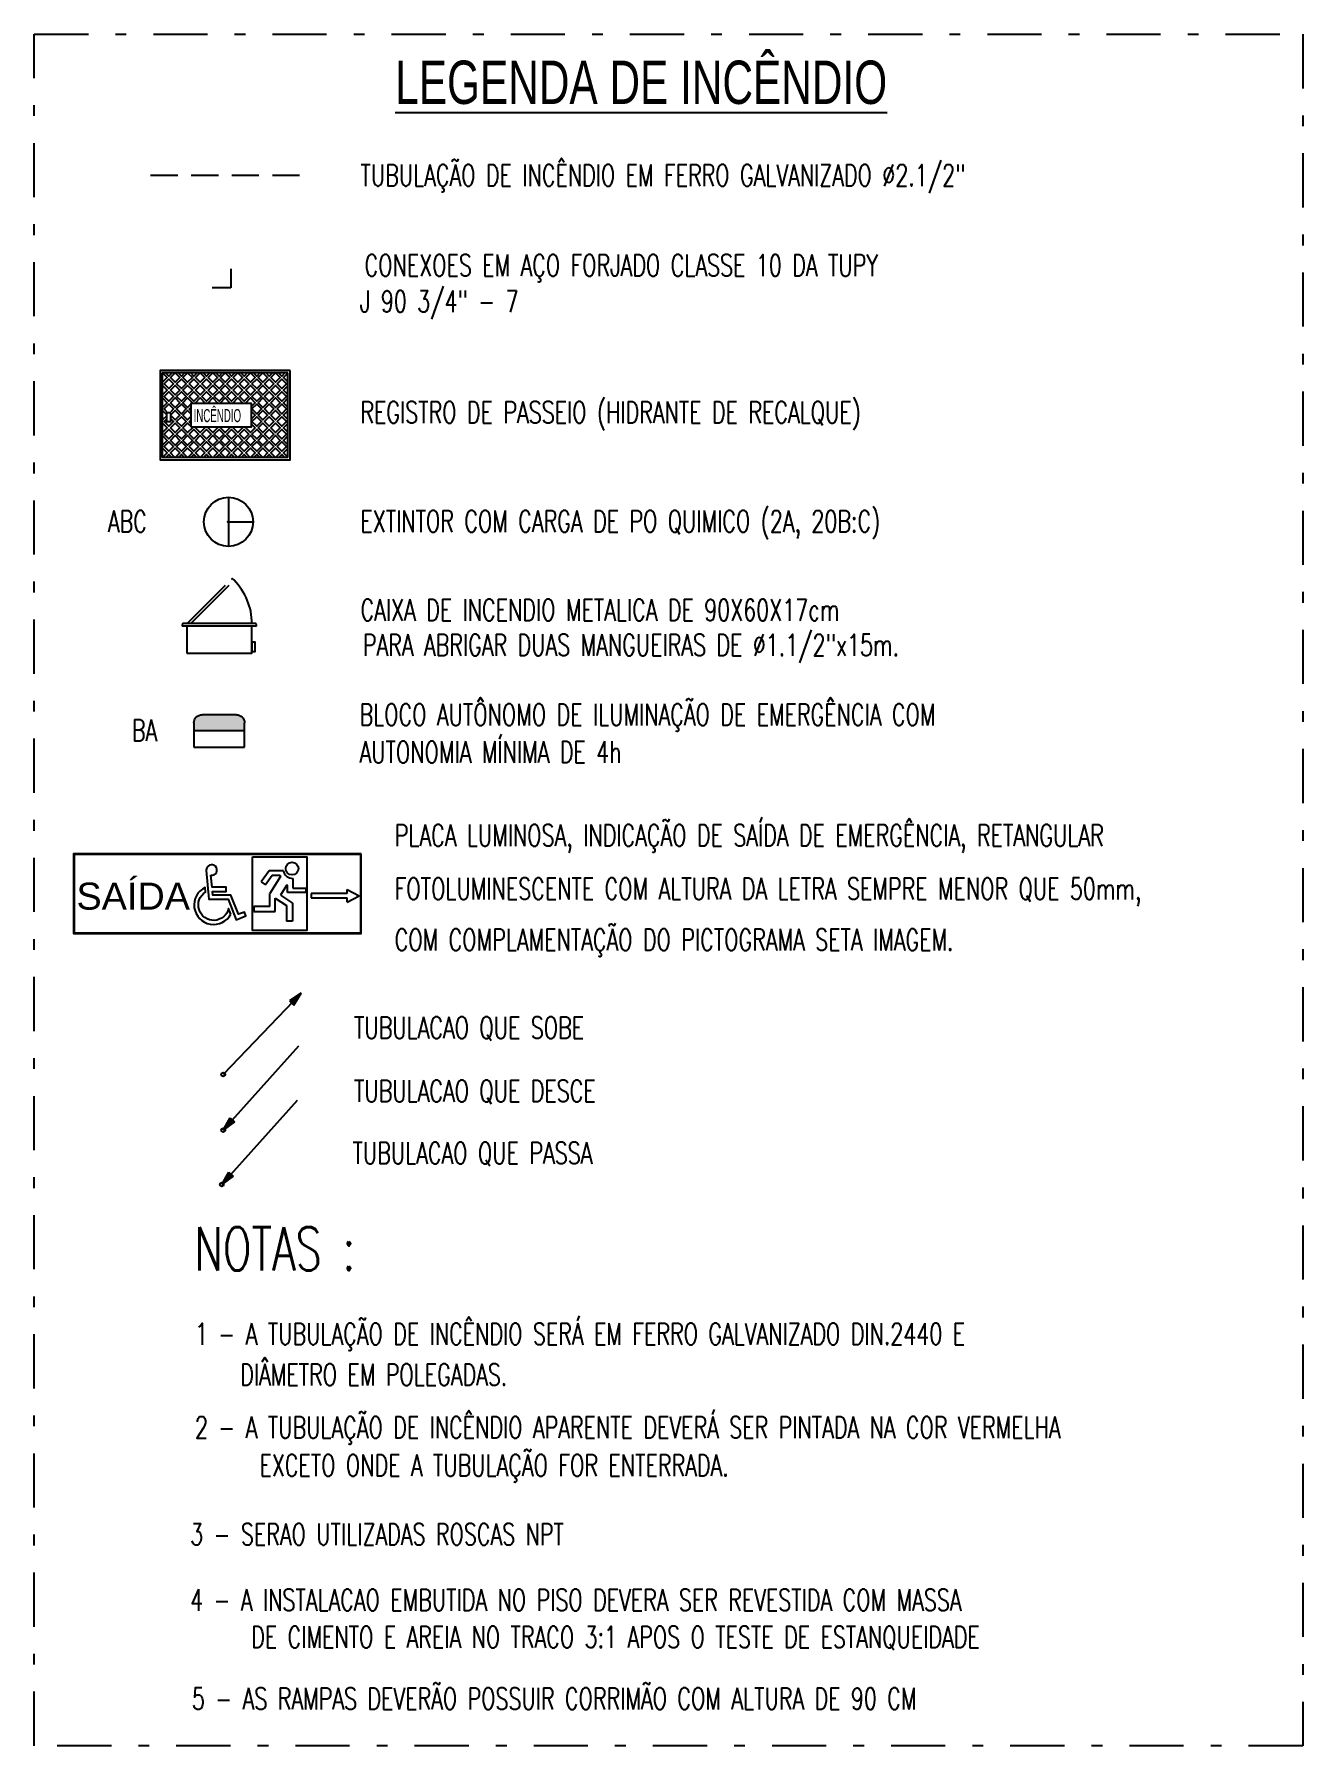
# Model space of a CAD drawing. Header units: millimetres. Extents: x 999 to 1260, y -38 to 225.
# Drawn here: x 1248.14 to 1259.86, y 71.31 to 87.11 of the extents above; entities that cross this region are included whole.
import ezdxf
from ezdxf.enums import TextEntityAlignment as Align

# ---------------------------------------------------------------- set-up
doc = ezdxf.new("R2010")
doc.units = ezdxf.units.MM
for name, pattern in [('DASHDOT', [1, 0.5, -0.25, 0, -0.25]), ('HIDDEN', [0.375, 0.25, -0.125]), ('HIDDENX2', [0.75, 0.5, -0.25])]:
    doc.linetypes.add(name, pattern=pattern)
for name, color, linetype in [('I-CONEXAO', 1, 'Continuous'), ('I-INCENDIO', 2, 'Continuous'), ('I-NORMO_INST', 4, 'Continuous')]:
    doc.layers.add(name, color=color, linetype=linetype)
doc.styles.add('25', font='ROMANS.SHX', dxfattribs={"width": 0.7, "height": 0.05})
doc.styles.add('ARIAL', font='arial.ttf')
doc.styles.add('R80', font='SIMPLEX.shx', dxfattribs={"height": 0.1})
doc.styles.add('ROMANS', font='romans', dxfattribs={"oblique": 15})
doc.styles.add('SASB', font='ARIALN.TTF')
doc.styles.add('STYLE2', font='arial.ttf')
doc.linetypes.add('GAS_LINE', pattern='A,12.7,-5.08,["GAS",Standard,S=2.54,R=0,X=-2.54,Y=-1.27],-6.35', length=24.13)

# ---------------------------------------------------------------- blocks, each defined once
blk = doc.blocks.new('TITULO2')
at = {"style": 'SASB', "width": 0.7}
blk.add_attdef('LNOME', (-0.0001, 0.0006), '', height=0.009, dxfattribs=at)
blk = doc.blocks.new('HID. PASSEIO')
at = {"color": 8}
for p, q in [((0.3086, 0.1961), (-0.2709, 0.1961)), ((-0.2709, 0.1961), (-0.2709, -0.1948)), ((0.3086, -0.1948), (0.3086, 0.1961)), ((0.3086, -0.1948), (-0.2709, -0.1948))]:
    blk.add_line(p, q, dxfattribs=at)
blk.add_lwpolyline([(0.3189, 0.2063), (-0.2811, 0.2063), (-0.2811, -0.2051), (0.3189, -0.2051)], close=True)
for points in [[(-0.2698, 0.1956), (-0.2697, 0.1957), (-0.2479, 0.174), (-0.2697, 0.1523), (-0.2698, 0.1524)], [(-0.2259, 0.1961), (-0.2407, 0.1812), (-0.2555, 0.1961)], [(-0.168, 0.1961), (-0.1828, 0.1812), (-0.1976, 0.1961)], [(-0.11, 0.1961), (-0.1248, 0.1812), (-0.1396, 0.1961)], [(-0.0521, 0.1961), (-0.0669, 0.1812), (-0.0817, 0.1961)], [(0.0059, 0.1961), (-0.009, 0.1812), (-0.0238, 0.1961)], [(0.0638, 0.1961), (0.049, 0.1812), (0.0342, 0.1961)], [(0.1217, 0.1961), (0.1069, 0.1812), (0.0921, 0.1961)], [(0.1797, 0.1961), (0.1649, 0.1812), (0.15, 0.1961)], [(0.2376, 0.1961), (0.2228, 0.1812), (0.208, 0.1961)], [(0.2955, 0.1961), (0.2807, 0.1812), (0.2659, 0.1961)], [(0.3097, 0.1523), (0.288, 0.174), (0.3097, 0.1957)], [(-0.2698, 0.1376), (-0.2697, 0.1378), (-0.2479, 0.1161), (-0.2697, 0.0943), (-0.2698, 0.0945)], [(-0.2698, 0.0797), (-0.2697, 0.0799), (-0.2479, 0.0581), (-0.2697, 0.0364), (-0.2698, 0.0366)], [(-0.1369, 0.0533), (-0.1538, 0.0364), (-0.1755, 0.0581), (-0.1538, 0.0799), (-0.1321, 0.0581), (-0.1348, 0.0554)], [(-0.1176, 0.0581), (-0.0959, 0.0799), (-0.0741, 0.0581), (-0.0769, 0.0554)], [(-0.0596, 0.0581), (-0.0379, 0.0799), (-0.0162, 0.0581), (-0.0189, 0.0554)], [(-0.0017, 0.0581), (0.02, 0.0799), (0.0417, 0.0581), (0.039, 0.0554)], [(0.0562, 0.0581), (0.078, 0.0799), (0.0997, 0.0581), (0.0969, 0.0554)], [(0.1142, 0.0581), (0.1359, 0.0799), (0.1576, 0.0581), (0.1407, 0.0412)], [(0.3097, 0.0943), (0.288, 0.1161), (0.3097, 0.1378)], [(0.3097, 0.0364), (0.288, 0.0581), (0.3097, 0.0799)], [(-0.2698, 0.0218), (-0.2697, 0.0219), (-0.2506, 0.0028)], [(-0.2624, 0.0292), (-0.2407, 0.0509), (-0.219, 0.0292), (-0.2321, 0.016)], [(-0.2493, 0.016), (-0.2624, 0.0292)], [(-0.2301, 0.0035), (-0.2117, 0.0219), (-0.19, 0.0002), (-0.2117, -0.0215), (-0.2301, -0.0032)], [(-0.1755, 0.0002), (-0.1538, 0.0219), (-0.1369, 0.005)], [(-0.1369, -0.0046), (-0.1538, -0.0215), (-0.1755, 0.0002)], [(-0.1466, 0.0279), (-0.1369, 0.0376)], [(-0.1369, 0.0183), (-0.1466, 0.0279)], [(-0.1149, 0.0554), (-0.1176, 0.0581)], [(-0.0569, 0.0554), (-0.0596, 0.0581)], [(0.001, 0.0554), (-0.0017, 0.0581)], [(0.059, 0.0554), (0.0562, 0.0581)], [(0.1169, 0.0554), (0.1142, 0.0581)], [(0.1407, 0.0171), (0.1576, 0.0002), (0.1407, -0.0167)], [(0.3097, -0.0215), (0.288, 0.0002), (0.3097, 0.0219)], [(-0.2506, -0.0025), (-0.2697, -0.0215), (-0.2698, -0.0214)], [(-0.2698, -0.0362), (-0.2697, -0.036), (-0.2479, -0.0577), (-0.2697, -0.0795), (-0.2698, -0.0793)], [(-0.2624, -0.0288), (-0.2506, -0.0169)], [(-0.2301, -0.0176), (-0.219, -0.0288), (-0.2407, -0.0505), (-0.2624, -0.0288)], [(-0.1755, -0.0577), (-0.1538, -0.036), (-0.1321, -0.0577)], [(-0.1321, -0.0577), (-0.1538, -0.0795), (-0.1755, -0.0577)], [(-0.1466, -0.03), (-0.1369, -0.0204)], [(-0.1369, -0.0397), (-0.1466, -0.03)], [(-0.1176, -0.0577), (-0.114, -0.0542)], [(-0.0741, -0.0577), (-0.0959, -0.0795), (-0.1176, -0.0577)], [(-0.0777, -0.0542), (-0.0741, -0.0577)], [(-0.0596, -0.0577), (-0.0561, -0.0542)], [(-0.0162, -0.0577), (-0.0379, -0.0795), (-0.0596, -0.0577)], [(-0.0198, -0.0542), (-0.0162, -0.0577)], [(-0.0017, -0.0577), (0.0018, -0.0542)], [(0.0417, -0.0577), (0.02, -0.0795), (-0.0017, -0.0577)], [(0.0382, -0.0542), (0.0417, -0.0577)], [(0.0562, -0.0577), (0.0598, -0.0542)], [(0.0997, -0.0577), (0.078, -0.0795), (0.0562, -0.0577)], [(0.0961, -0.0542), (0.0997, -0.0577)], [(0.1142, -0.0577), (0.1177, -0.0542)], [(0.1576, -0.0577), (0.1359, -0.0795), (0.1142, -0.0577)], [(0.1396, -0.0398), (0.1576, -0.0577)], [(0.3097, -0.0795), (0.288, -0.0577), (0.3097, -0.036)], [(-0.2698, -0.0941), (-0.2697, -0.094), (-0.2479, -0.1157), (-0.2697, -0.1374), (-0.2698, -0.1373)], [(-0.2698, -0.152), (-0.2697, -0.1519), (-0.2479, -0.1736), (-0.2692, -0.1948)], [(-0.2122, -0.1948), (-0.2335, -0.1736), (-0.2117, -0.1519), (-0.19, -0.1736), (-0.2112, -0.1948)], [(-0.1543, -0.1948), (-0.1755, -0.1736), (-0.1538, -0.1519), (-0.1321, -0.1736), (-0.1533, -0.1948)], [(-0.0964, -0.1948), (-0.1176, -0.1736), (-0.0959, -0.1519), (-0.0741, -0.1736), (-0.0954, -0.1948)], [(-0.0384, -0.1948), (-0.0596, -0.1736), (-0.0379, -0.1519), (-0.0162, -0.1736), (-0.0331, -0.1905)], [(0.0195, -0.1948), (-0.0017, -0.1736), (0.02, -0.1519), (0.0417, -0.1736), (0.0205, -0.1948)], [(0.0775, -0.1948), (0.0562, -0.1736), (0.078, -0.1519), (0.0997, -0.1736), (0.0784, -0.1948)], [(0.1354, -0.1948), (0.1142, -0.1736), (0.1359, -0.1519), (0.1576, -0.1736), (0.1364, -0.1948)], [(0.1933, -0.1948), (0.1721, -0.1736), (0.1938, -0.1519), (0.2156, -0.1736), (0.1943, -0.1948)], [(0.2513, -0.1948), (0.23, -0.1736), (0.2518, -0.1519), (0.2735, -0.1736), (0.2523, -0.1948)], [(0.3097, -0.1374), (0.288, -0.1157), (0.3097, -0.094)], [(0.3049, -0.1905), (0.288, -0.1736), (0.3097, -0.1519)], [(-0.2547, -0.1948), (-0.2407, -0.1809), (-0.2267, -0.1948)], [(-0.1968, -0.1948), (-0.1828, -0.1809), (-0.1688, -0.1948)], [(-0.1388, -0.1948), (-0.1248, -0.1809), (-0.1108, -0.1948)], [(-0.0809, -0.1948), (-0.0669, -0.1809), (-0.0529, -0.1948)], [(-0.0229, -0.1948), (-0.009, -0.1809), (0.005, -0.1948)], [(0.035, -0.1948), (0.049, -0.1809), (0.063, -0.1948)], [(0.0929, -0.1948), (0.1069, -0.1809), (0.1209, -0.1948)], [(0.1509, -0.1948), (0.1649, -0.1809), (0.1788, -0.1948)], [(0.2088, -0.1948), (0.2228, -0.1809), (0.2368, -0.1948)], [(0.2667, -0.1948), (0.2807, -0.1809), (0.2947, -0.1948)]]:
    blk.add_lwpolyline(points, dxfattribs=at)
for points in [[(-0.2624, 0.145), (-0.2407, 0.1668), (-0.219, 0.145), (-0.2407, 0.1233)], [(-0.2335, 0.174), (-0.2117, 0.1957), (-0.19, 0.174), (-0.2117, 0.1523)], [(-0.2045, 0.145), (-0.1828, 0.1668), (-0.161, 0.145), (-0.1828, 0.1233)], [(-0.1755, 0.174), (-0.1538, 0.1957), (-0.1321, 0.174), (-0.1538, 0.1523)], [(-0.1466, 0.145), (-0.1248, 0.1668), (-0.1031, 0.145), (-0.1248, 0.1233)], [(-0.1176, 0.174), (-0.0959, 0.1957), (-0.0741, 0.174), (-0.0959, 0.1523)], [(-0.0886, 0.145), (-0.0669, 0.1668), (-0.0452, 0.145), (-0.0669, 0.1233)], [(-0.0596, 0.174), (-0.0379, 0.1957), (-0.0162, 0.174), (-0.0379, 0.1523)], [(-0.0307, 0.145), (-0.009, 0.1668), (0.0128, 0.145), (-0.009, 0.1233)], [(-0.0017, 0.174), (0.02, 0.1957), (0.0417, 0.174), (0.02, 0.1523)], [(0.0273, 0.145), (0.049, 0.1668), (0.0707, 0.145), (0.049, 0.1233)], [(0.0562, 0.174), (0.078, 0.1957), (0.0997, 0.174), (0.078, 0.1523)], [(0.0852, 0.145), (0.1069, 0.1668), (0.1286, 0.145), (0.1069, 0.1233)], [(0.1142, 0.174), (0.1359, 0.1957), (0.1576, 0.174), (0.1359, 0.1523)], [(0.1431, 0.145), (0.1649, 0.1668), (0.1866, 0.145), (0.1649, 0.1233)], [(0.1721, 0.174), (0.1938, 0.1957), (0.2156, 0.174), (0.1938, 0.1523)], [(0.2011, 0.145), (0.2228, 0.1668), (0.2445, 0.145), (0.2228, 0.1233)], [(0.23, 0.174), (0.2518, 0.1957), (0.2735, 0.174), (0.2518, 0.1523)], [(0.259, 0.145), (0.2807, 0.1668), (0.3025, 0.145), (0.2807, 0.1233)], [(-0.2624, 0.0871), (-0.2407, 0.1088), (-0.219, 0.0871), (-0.2407, 0.0654)], [(-0.2335, 0.1161), (-0.2117, 0.1378), (-0.19, 0.1161), (-0.2117, 0.0943)], [(-0.2335, 0.0581), (-0.2117, 0.0799), (-0.19, 0.0581), (-0.2117, 0.0364)], [(-0.2045, 0.0871), (-0.1828, 0.1088), (-0.161, 0.0871), (-0.1828, 0.0654)], [(-0.1755, 0.1161), (-0.1538, 0.1378), (-0.1321, 0.1161), (-0.1538, 0.0943)], [(-0.1466, 0.0871), (-0.1248, 0.1088), (-0.1031, 0.0871), (-0.1248, 0.0654)], [(-0.1176, 0.1161), (-0.0959, 0.1378), (-0.0741, 0.1161), (-0.0959, 0.0943)], [(-0.0886, 0.0871), (-0.0669, 0.1088), (-0.0452, 0.0871), (-0.0669, 0.0654)], [(-0.0596, 0.1161), (-0.0379, 0.1378), (-0.0162, 0.1161), (-0.0379, 0.0943)], [(-0.0307, 0.0871), (-0.009, 0.1088), (0.0128, 0.0871), (-0.009, 0.0654)], [(-0.0017, 0.1161), (0.02, 0.1378), (0.0417, 0.1161), (0.02, 0.0943)], [(0.0273, 0.0871), (0.049, 0.1088), (0.0707, 0.0871), (0.049, 0.0654)], [(0.0562, 0.1161), (0.078, 0.1378), (0.0997, 0.1161), (0.078, 0.0943)], [(0.0852, 0.0871), (0.1069, 0.1088), (0.1286, 0.0871), (0.1069, 0.0654)], [(0.1142, 0.1161), (0.1359, 0.1378), (0.1576, 0.1161), (0.1359, 0.0943)], [(0.1431, 0.0871), (0.1649, 0.1088), (0.1866, 0.0871), (0.1649, 0.0654)], [(0.1721, 0.1161), (0.1938, 0.1378), (0.2156, 0.1161), (0.1938, 0.0943)], [(0.1721, 0.0581), (0.1938, 0.0799), (0.2156, 0.0581), (0.1938, 0.0364)], [(0.2011, 0.0871), (0.2228, 0.1088), (0.2445, 0.0871), (0.2228, 0.0654)], [(0.23, 0.1161), (0.2518, 0.1378), (0.2735, 0.1161), (0.2518, 0.0943)], [(0.23, 0.0581), (0.2518, 0.0799), (0.2735, 0.0581), (0.2518, 0.0364)], [(0.259, 0.0871), (0.2807, 0.1088), (0.3025, 0.0871), (0.2807, 0.0654)], [(-0.2312, 0.0117), (-0.2517, 0.0117), (-0.2517, -0.0293), (-0.2312, -0.0293)], [(-0.2045, 0.0292), (-0.1828, 0.0509), (-0.161, 0.0292), (-0.1828, 0.0074)], [(-0.1369, -0.0542), (-0.1369, 0.0554), (0.1396, 0.0554), (0.1396, -0.0542)], [(0.1431, 0.0292), (0.1649, 0.0509), (0.1866, 0.0292), (0.1649, 0.0074)], [(0.1721, 0.0002), (0.1938, 0.0219), (0.2156, 0.0002), (0.1938, -0.0215)], [(0.2011, 0.0292), (0.2228, 0.0509), (0.2445, 0.0292), (0.2228, 0.0074)], [(0.23, 0.0002), (0.2518, 0.0219), (0.2735, 0.0002), (0.2518, -0.0215)], [(0.259, 0.0292), (0.2807, 0.0509), (0.3025, 0.0292), (0.2807, 0.0074)], [(-0.2624, -0.0867), (-0.2407, -0.065), (-0.219, -0.0867), (-0.2407, -0.1084)], [(-0.2335, -0.0577), (-0.2117, -0.036), (-0.19, -0.0577), (-0.2117, -0.0795)], [(-0.2045, -0.0288), (-0.1828, -0.007), (-0.161, -0.0288), (-0.1828, -0.0505)], [(-0.2045, -0.0867), (-0.1828, -0.065), (-0.161, -0.0867), (-0.1828, -0.1084)], [(-0.1466, -0.0867), (-0.1248, -0.065), (-0.1031, -0.0867), (-0.1248, -0.1084)], [(-0.0886, -0.0867), (-0.0669, -0.065), (-0.0452, -0.0867), (-0.0669, -0.1084)], [(-0.0307, -0.0867), (-0.009, -0.065), (0.0128, -0.0867), (-0.009, -0.1084)], [(0.0273, -0.0867), (0.049, -0.065), (0.0707, -0.0867), (0.049, -0.1084)], [(0.0852, -0.0867), (0.1069, -0.065), (0.1286, -0.0867), (0.1069, -0.1084)], [(0.1431, -0.0288), (0.1649, -0.007), (0.1866, -0.0288), (0.1649, -0.0505)], [(0.1431, -0.0867), (0.1649, -0.065), (0.1866, -0.0867), (0.1649, -0.1084)], [(0.1721, -0.0577), (0.1938, -0.036), (0.2156, -0.0577), (0.1938, -0.0795)], [(0.2011, -0.0288), (0.2228, -0.007), (0.2445, -0.0288), (0.2228, -0.0505)], [(0.2011, -0.0867), (0.2228, -0.065), (0.2445, -0.0867), (0.2228, -0.1084)], [(0.23, -0.0577), (0.2518, -0.036), (0.2735, -0.0577), (0.2518, -0.0795)], [(0.259, -0.0288), (0.2807, -0.007), (0.3025, -0.0288), (0.2807, -0.0505)], [(0.259, -0.0867), (0.2807, -0.065), (0.3025, -0.0867), (0.2807, -0.1084)], [(-0.2624, -0.1446), (-0.2407, -0.1229), (-0.219, -0.1446), (-0.2407, -0.1664)], [(-0.2335, -0.1157), (-0.2117, -0.094), (-0.19, -0.1157), (-0.2117, -0.1374)], [(-0.2045, -0.1446), (-0.1828, -0.1229), (-0.161, -0.1446), (-0.1828, -0.1664)], [(-0.1755, -0.1157), (-0.1538, -0.094), (-0.1321, -0.1157), (-0.1538, -0.1374)], [(-0.1466, -0.1446), (-0.1248, -0.1229), (-0.1031, -0.1446), (-0.1248, -0.1664)], [(-0.1176, -0.1157), (-0.0959, -0.094), (-0.0741, -0.1157), (-0.0959, -0.1374)], [(-0.0886, -0.1446), (-0.0669, -0.1229), (-0.0452, -0.1446), (-0.0669, -0.1664)], [(-0.0596, -0.1157), (-0.0379, -0.094), (-0.0162, -0.1157), (-0.0379, -0.1374)], [(-0.0307, -0.1446), (-0.009, -0.1229), (0.0128, -0.1446), (-0.009, -0.1664)], [(-0.0017, -0.1157), (0.02, -0.094), (0.0417, -0.1157), (0.02, -0.1374)], [(0.0273, -0.1446), (0.049, -0.1229), (0.0707, -0.1446), (0.049, -0.1664)], [(0.0562, -0.1157), (0.078, -0.094), (0.0997, -0.1157), (0.078, -0.1374)], [(0.0852, -0.1446), (0.1069, -0.1229), (0.1286, -0.1446), (0.1069, -0.1664)], [(0.1142, -0.1157), (0.1359, -0.094), (0.1576, -0.1157), (0.1359, -0.1374)], [(0.1431, -0.1446), (0.1649, -0.1229), (0.1866, -0.1446), (0.1649, -0.1664)], [(0.1721, -0.1157), (0.1938, -0.094), (0.2156, -0.1157), (0.1938, -0.1374)], [(0.2011, -0.1446), (0.2228, -0.1229), (0.2445, -0.1446), (0.2228, -0.1664)], [(0.23, -0.1157), (0.2518, -0.094), (0.2735, -0.1157), (0.2518, -0.1374)], [(0.259, -0.1446), (0.2807, -0.1229), (0.3025, -0.1446), (0.2807, -0.1664)]]:
    blk.add_lwpolyline(points, close=True, dxfattribs=at)
ref = blk.add_blockref('TITULO2', (-0.1257, -0.0354), dxfattribs=dict(xscale=6.688868996163364, yscale=6.688868996163364, zscale=6.688868996163364))
ref.add_attrib('LNOME', 'INCÊNDIO', (-0.1262, -0.0315), dxfattribs={"height": 0.0602, "style": 'SASB', "width": 0.65})
blk = doc.blocks.new('PO4')
at = {"color": 4, "style": '25', "width": 0.7}
blk.add_attdef('TIPO', (0.0036, -0.00096), '', height=0.002, dxfattribs=at)
at = {"color": 2}
blk.add_wipeout([(-0.00004, 0.0025), (-0.00198, 0.00168), (-0.00248, -0.00003), (-0.00185, -0.00172), (-0.00002, -0.00255), (0.00183, -0.00178), (0.00255, 0), (0.00174, 0.00187)], dxfattribs=at)
at = {"color": 9}
for p, q in [((0, 0.00227), (0, -0.00227)), ((0, 0), (0.00227, 0))]:
    blk.add_line(p, q, dxfattribs=at)
blk.add_circle((0, 0), 0.0000562)
at = {"layer": 'I-INCENDIO'}
blk.add_circle((0, 0), 0.00227, dxfattribs=at)
at = {"style": '25'}
blk.add_attdef('DETALHE', text='', height=0.00004, dxfattribs=at).set_placement((0, -0.00002), align=Align.CENTER)
for tag, flags, p in [('DESCRICAO', 1, (0, -0.00009)), ('QUANT.', 3, (0, -0.00022)), ('MARCA', 1, (0, -0.00015))]:
    blk.add_attdef(tag, text='', height=0.00004, dxfattribs=dict(at, flags=flags)).set_placement(p, align=Align.CENTER)
blk = doc.blocks.new('CX. INC. 90')
at = {"color": 2}
blk.add_wipeout([(0, -0.1588), (-0.125, -0.1588), (-0.125, -0.1796), (-0.1406, -0.1796), (-0.1543, -0.1659), (-0.1543, -0.1521), (-0.3561, 0.0497), (-0.3561, 0.0691), (-0.251, 0.1438), (-0.1543, 0.1588), (-0.1543, 0.1659), (-0.1406, 0.1796), (-0.125, 0.1796), (-0.125, 0.1588), (-0.0682, 0.1588), (-0.0682, 0.1662), (-0.0079, 0.1662), (-0.0079, 0.1588), (0, 0.1588)], dxfattribs=at)
blk.add_line((-0.1338, 0.1709), (-0.1338, -0.1709))
at = {"color": 8, "linetype": 'HIDDEN'}
blk.add_line((-0.1456, -0.1317), (-0.3451, 0.0678), dxfattribs=at)
blk.add_lwpolyline([(-0.1338, 0.1709), (-0.1406, 0.1709, 0.414214), (-0.1456, 0.1659), (-0.1456, -0.1659, 0.414214), (-0.1406, -0.1709), (-0.1338, -0.1709)], format="xyb")
at = {"color": 8}
blk.add_lwpolyline([(-0.0166, 0.15), (-0.0166, 0.1662), (-0.0595, 0.1662), (-0.0595, 0.15)], close=True, dxfattribs=at)
blk.add_lwpolyline([(-0.0088, -0.15), (-0.0088, 0.15), (-0.1338, 0.15), (-0.1338, -0.15)], close=True)
at = {"color": 8, "linetype": 'HIDDEN'}
blk.add_lwpolyline([(-0.1456, -0.1484, -0.004929), (-0.1457, -0.1484), (-0.3499, 0.0559, -0.414214), (-0.3499, 0.0629), (-0.3451, 0.0678)], format="xyb", dxfattribs=at)
blk.add_arc((-0.1452, -0.1331), 0.2833, 90.07181, 134.85425, dxfattribs=at)
blk = doc.blocks.new('*U322')
at = {"xscale": 2, "yscale": 2, "zscale": 2}
blk.add_blockref('CX. INC. 90', (0.33, -0.005), dxfattribs=at)
blk = doc.blocks.new('*U336')
at = {"linetype": 'Continuous'}
for p, q in [((1.019, 0.219), (0, 0)), ((0, 0), (0.119, 0.054)), ((0.13, 0), (0, 0)), ((0.119, 0.054), (0.13, 0))]:
    blk.add_line(p, q, dxfattribs=at)
blk.add_circle((0, 0), 0.0178)
blk.add_solid([(0.119, 0.054), (0.13, 0), (0, 0)], dxfattribs=at)
blk = doc.blocks.new('*U337')
at = {"linetype": 'Continuous'}
for p, q in [((1.025, 0.185), (0, 0)), ((0.895, 0.189), (0.905, 0.135)), ((1.025, 0.185), (0.895, 0.189)), ((0.905, 0.135), (1.025, 0.185))]:
    blk.add_line(p, q, dxfattribs=at)
blk.add_circle((0, 0), 0.0178)
blk.add_solid([(0.895, 0.189), (0.905, 0.135), (1.025, 0.185)], dxfattribs=at)
blk = doc.blocks.new('J')
for p, q in [((-0.086, -0.086), (-0.086, 0.086)), ((0.087, -0.086), (-0.086, -0.086))]:
    blk.add_line(p, q)
blk = doc.blocks.new('*U349')
at = {"color": 2}
blk.add_wipeout([(-0.162, -0.004), (-0.162, 0.169), (-0.132, 0.206), (0.129, 0.208), (0.162, 0.168), (0.162, -0.004)], dxfattribs=at)
blk.add_hatch(color=256).paths.add_polyline_path([(0.156, 0.1), (0.156, 0.15, 0.414214), (0.106, 0.2), (-0.106, 0.2, 0.414214), (-0.156, 0.15), (-0.156, 0.1)])
at = {"color": 0}
for p, q in [((-0.156, 0.1), (-0.156, 0.15)), ((-0.106, 0.2), (0.106, 0.2)), ((0.156, 0.15), (0.156, 0.1)), ((-0.156, 0.1), (0.156, 0.1)), ((-0.156, 0), (-0.156, 0.1)), ((0.156, 0), (-0.156, 0)), ((0.156, 0.1), (0.156, 0))]:
    blk.add_line(p, q, dxfattribs=at)
for centre, start, end in [((-0.106, 0.15), 90, 180), ((0.106, 0.15), 0, 90)]:
    blk.add_arc(centre, 0.05, start, end, dxfattribs=at)

msp = doc.modelspace()

# ---------------------------------------------------------------- linework, layer by layer
at = {"layer": 'I-INCENDIO', "linetype": 'HIDDEN'}
msp.add_line((1249.218, 85.812), (1250.686, 85.812), dxfattribs=at)
at = {"layer": 'I-INCENDIO', "color": 1}
for p, q in [((1250.311, 79.388), (1250.238, 79.286)), ((1250.34, 79.344), (1250.277, 79.258)), ((1250.443, 79.388), (1250.311, 79.388)), ((1250.412, 79.344), (1250.34, 79.344)), ((1250.238, 79.286), (1250.277, 79.258)), ((1250.417, 79.336), (1250.319, 79.179)), ((1250.472, 79.253), (1250.417, 79.164)), ((1250.482, 79.189), (1250.482, 79.25)), ((1250.65, 79.189), (1250.482, 79.189)), ((1250.531, 79.318), (1250.531, 79.229)), ((1250.531, 79.229), (1250.65, 79.229)), ((1250.65, 79.229), (1250.65, 79.189)), ((1251.033, 79.217), (1251.142, 79.159)), ((1251.033, 79.179), (1251.033, 79.217)), ((1250.319, 79.059), (1250.17, 79.059)), ((1250.17, 79.059), (1250.17, 79.014)), ((1250.319, 79.059), (1250.319, 79.179)), ((1250.367, 79.136), (1250.472, 79.067)), ((1250.367, 79.014), (1250.367, 79.136)), ((1250.417, 79.164), (1250.529, 79.09)), ((1250.472, 79.067), (1250.472, 78.924)), ((1250.529, 79.09), (1250.529, 78.924)), ((1251.033, 79.179), (1250.7, 79.179)), ((1250.7, 79.179), (1250.7, 79.139)), ((1250.7, 79.139), (1251.033, 79.139)), ((1251.033, 79.1), (1251.142, 79.159)), ((1251.033, 79.1), (1251.033, 79.139)), ((1250.17, 79.014), (1250.367, 79.014)), ((1250.529, 78.924), (1250.472, 78.924))]:
    msp.add_line(p, q, dxfattribs=at)
msp.add_lwpolyline([(1251.163, 79.546), (1248.505, 79.546), (1248.505, 78.81), (1251.163, 78.81)], close=True, dxfattribs=at)
at = {"layer": 'I-INCENDIO', "color": 2}
msp.add_lwpolyline([(1251.157, 79.54), (1248.512, 79.54), (1248.512, 78.816), (1251.157, 78.816)], close=True, dxfattribs=at)
at = {"layer": 'I-INCENDIO'}
msp.add_lwpolyline([(1250.158, 79.517), (1250.66, 79.517), (1250.66, 78.839), (1250.158, 78.839)], close=True, dxfattribs=at)
at = {"layer": 'I-INCENDIO', "color": 1}
msp.add_lwpolyline([(1249.775, 79.347, 2.822952), (1249.732, 79.392)], format="xyb", dxfattribs=at)
msp.add_lwpolyline([(1249.732, 79.392), (1249.755, 79.126), (1249.933, 79.126), (1250.008, 78.936), (1250.098, 78.972), (1250.084, 79.008), (1250.03, 78.987), (1249.959, 79.165), (1249.791, 79.165), (1249.788, 79.198), (1249.915, 79.198), (1249.915, 79.237), (1249.785, 79.237), (1249.775, 79.347)], dxfattribs=at)
msp.add_lwpolyline([(1249.959, 78.989), (1249.938, 79.042, -1.496783), (1249.724, 79.192), (1249.72, 79.235, 1.375474)], format="xyb", close=True, dxfattribs=at)
msp.add_circle((1250.524, 79.409), 0.0588, dxfattribs=at)
for centre, radius, start, end in [((1250.412, 79.339), 0.00515, 328.1475, 90), ((1250.531, 79.409), 0.0908, 193.7476, 270), ((1250.476, 79.25), 0.00515, 0, 148.1475)]:
    msp.add_arc(centre, radius, start, end, dxfattribs=at)
at = {"layer": 'I-NORMO_INST', "linetype": 'DASHDOT'}
msp.add_lwpolyline([(1248.143, 87.114), (1259.855, 87.114), (1259.855, 71.309), (1248.143, 71.309)], close=True, dxfattribs=at)

# ---------------------------------------------------------------- block references
at = {"layer": 'I-CONEXAO', "rotation": 90}
msp.add_blockref('J', (1249.872, 84.859), dxfattribs=at)
at = {"layer": 'I-INCENDIO', "linetype": 'HIDDENX2', "xscale": 2, "yscale": 2, "zscale": 2}
msp.add_blockref('HID. PASSEIO', (1249.867, 83.595), dxfattribs=at)
at = {"layer": 'I-NORMO_INST', "linetype": 'GAS_LINE', "rotation": 36.01759532964773}
for name, p in [('*U337', (1249.888, 77.508)), ('*U336', (1249.888, 76.994)), ('*U336', (1249.875, 76.492))]:
    msp.add_blockref(name, p, dxfattribs=at)

# ---------------------------------------------------------------- texts
at = {"layer": 'I-INCENDIO', "color": 1, "style": 'ARIAL'}
msp.add_text('SAÍDA', height=0.25, dxfattribs=at).set_placement((1248.533, 79.03))
at = {"layer": 'I-NORMO_INST', "width": 0.7}
for s, height, style, p in [('%%ULEGENDA DE INCÊNDIO', 0.4, 'STYLE2', (1251.476, 86.47)), ('TUBULAÇÃO DE INCÊNDIO EM FERRO GALVANIZADO %%C2.1/2"', 0.2, 'ROMANS', (1251.155, 85.712)), ('REGISTRO DE PASSEIO (HIDRANTE DE RECALQUE)', 0.2, 'ROMANS', (1251.154, 83.523)), ('EXTINTOR COM CARGA DE PO QUIMICO (2A, 20B:C)', 0.2, 'ROMANS', (1251.154, 82.517, 0.2)), ('CAIXA DE INCENDIO METALICA DE 90X60X17cm', 0.2, 'ROMANS', (1251.155, 81.698)), ('PARA ABRIGAR DUAS MANGUEIRAS DE %%C1.1/2"x15m.', 0.2, 'ROMANS', (1251.177, 81.375)), ('BLOCO AUTÔNOMO DE ILUMINAÇÃO DE EMERGÊNCIA COM', 0.2, 'ROMANS', (1251.147, 80.731)), ('BA', 0.2, 'ROMANS', (1249.044, 80.585)), ('AUTONOMIA MÍNIMA DE 4h', 0.2, 'ROMANS', (1251.147, 80.385)), ('PLACA LUMINOSA, INDICAÇÃO DE SAÍDA DE EMERGÊNCIA, RETANGULAR', 0.2, 'ROMANS', (1251.471, 79.616)), ('FOTOLUMINESCENTE COM ALTURA DA LETRA SEMPRE MENOR QUE 50mm,', 0.2, 'ROMANS', (1251.471, 79.123)), ('COM COMPLAMENTAÇÃO DO PICTOGRAMA SETA IMAGEM.', 0.2, 'ROMANS', (1251.471, 78.652)), ('TUBULACAO QUE SOBE', 0.2, 'ROMANS', (1251.095, 77.84)), ('TUBULACAO QUE DESCE', 0.2, 'ROMANS', (1251.095, 77.256)), ('TUBULACAO QUE PASSA', 0.2, 'ROMANS', (1251.082, 76.682)), ('NOTAS :', 0.4, 'ROMANS', (1249.621, 75.699)), ('1 - A TUBULAÇÃO DE INCÊNDIO SERÁ EM FERRO GALVANIZADO DIN.2440 E', 0.2, 'ROMANS', (1249.627, 75.013)), ('    DIÂMETRO EM POLEGADAS.', 0.2, 'ROMANS', (1249.627, 74.636)), ('2 - A TUBULAÇÃO DE INCÊNDIO APARENTE DEVERÁ SER PINTADA NA COR VERMELHA', 0.2, 'ROMANS', (1249.627, 74.149)), ('EXCETO ONDE A TUBULAÇÃO FOR ENTERRADA.', 0.2, 'ROMANS', (1250.222, 73.799)), ('3 - SERAO UTILIZADAS ROSCAS NPT', 0.2, 'ROMANS', (1249.583, 73.163)), ('4 - A INSTALACAO EMBUTIDA NO PISO DEVERA SER REVESTIDA COM MASSA', 0.2, 'ROMANS', (1249.582, 72.556)), ('DE CIMENTO E AREIA NO TRACO 3:1 APOS O TESTE DE ESTANQUEIDADE', 0.2, 'ROMANS', (1250.146, 72.213)), ('5 - AS RAMPAS DEVERÃO POSSUIR CORRIMÃO COM ALTURA DE 90 CM', 0.2, 'ROMANS', (1249.599, 71.645))]:
    msp.add_text(s, height=height, dxfattribs=dict(at, style=style)).set_placement(p)
at = {"layer": 'I-NORMO_INST', "linetype": 'Continuous', "style": 'R80', "width": 0.7}
for s, p in [('CONEXOES EM AÇO FORJADO CLASSE 10 DA TUPY', (1251.193, 84.88)), ('J 90 3/4" - 7', (1251.151, 84.548))]:
    msp.add_text(s, height=0.2, dxfattribs=at).set_placement(p)

# ---------------------------------------------------------------- next in the draw order: block references
at = {"layer": 'I-INCENDIO', "rotation": 270}
msp.add_blockref('*U322', (1249.857, 81.711), dxfattribs=at)
at = {"layer": 'I-INCENDIO', "xscale": -1.5, "yscale": 1.5, "zscale": 1.5}
msp.add_blockref('*U349', (1249.851, 80.53), dxfattribs=at)
at = {"layer": 'I-NORMO_INST', "linetype": 'GAS_LINE'}
ref = msp.add_blockref('PO4', (1249.936, 82.611), dxfattribs=dict(at, xscale=100, yscale=100, zscale=100))
ref.add_attrib('TIPO', 'ABC', (1248.823, 82.515), dxfattribs={"layer": '0', "color": 4, "height": 0.2, "style": '25', "width": 0.7})
ref.add_attrib('DETALHE', '203', dxfattribs={"layer": '0', "height": 0.004, "style": '25'}).set_placement((1249.936, 82.609), align=Align.CENTER)

doc.saveas('drawing.dxf')
